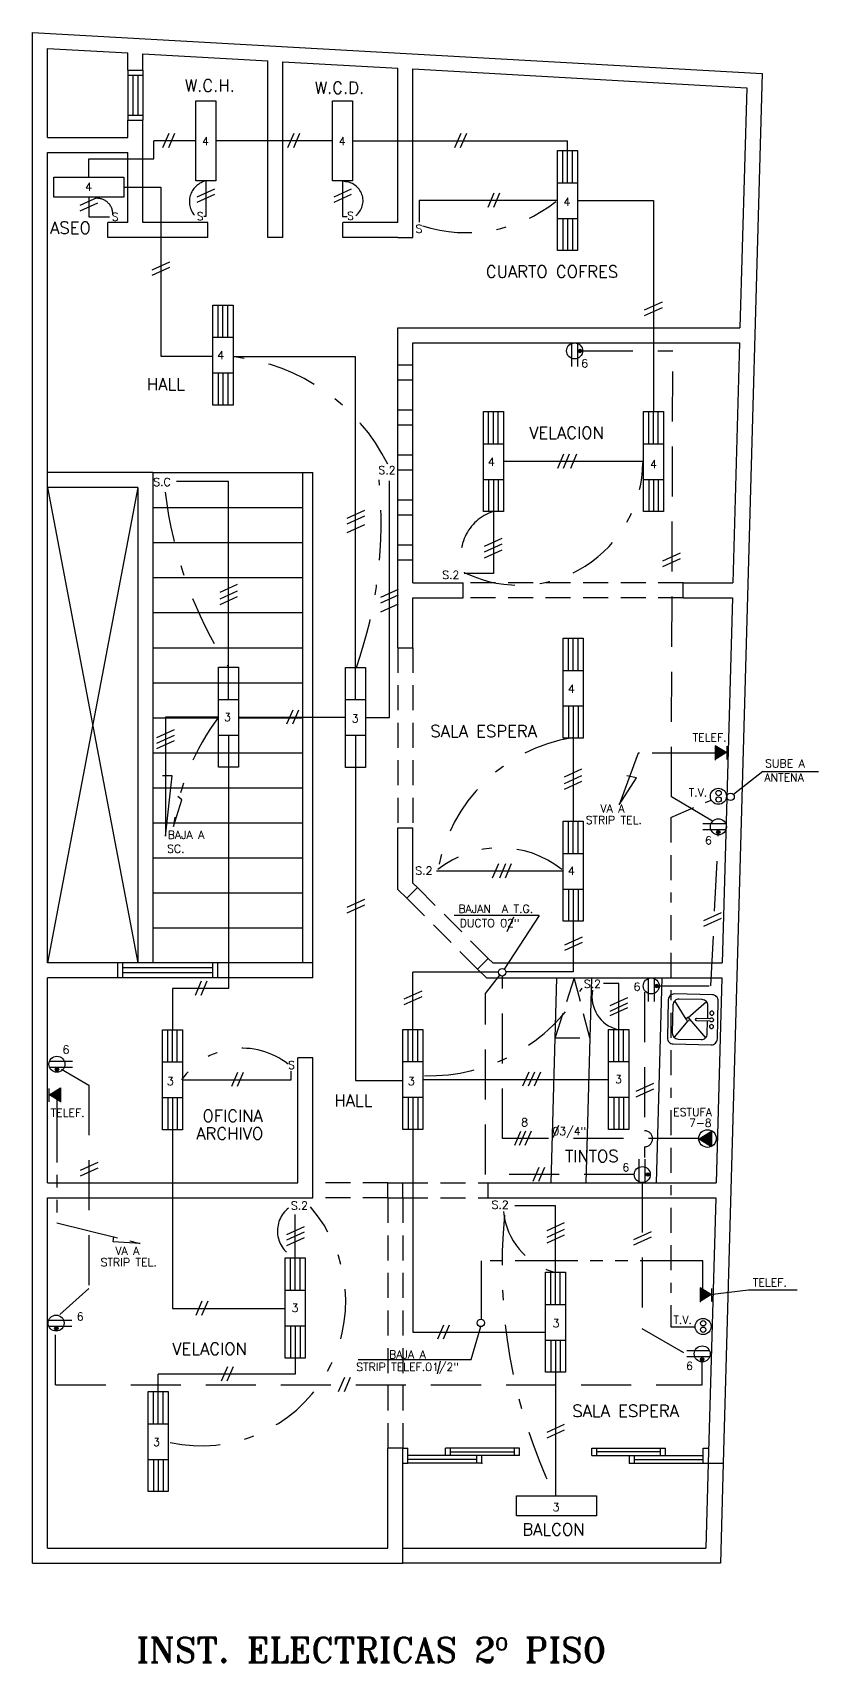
# Model space of a CAD drawing. Extents: x -54.8 to -23.8, y -46.1 to -27.7.
# Drawn here: x -43.53 to -35.68, y -44.65 to -28.36 of the extents above; entities that cross this region are included whole.
import ezdxf
from ezdxf.enums import TextEntityAlignment as Align

# ---------------------------------------------------------------- set-up
doc = ezdxf.new("R2010")
doc.units = 0
doc.header["$MEASUREMENT"] = 0
for name, pattern in [('BORDER2', [0.875, 0.25, -0.125, 0.25, -0.125, 0, -0.125]), ('DASHDOT', [1, 0.5, -0.25, 0, -0.25]), ('DASHED', [0.75, 0.5, -0.25]), ('HIDDEN', [0.375, 0.25, -0.125]), ('PHANTOM2', [1.25, 0.625, -0.125, 0.125, -0.125, 0.125, -0.125])]:
    doc.linetypes.add(name, pattern=pattern)
doc.layers.get('0').update_dxf_attribs({"linetype": 'CONTINUOUS'})
for name, color, linetype in [('APARATOS-SANITARIOS', 1, 'CONTINUOUS'), ('CABLES', 2, 'CONTINUOUS'), ('COMANDO-SUICHE', 21, 'DASHDOT'), ('ELEMENTOS-ELEC', 2, 'CONTINUOUS'), ('PLANTA-ARQUITECTONICA', 1, 'CONTINUOUS'), ('TEXTO', 2, 'CONTINUOUS'), ('TITULOS', 3, 'CONTINUOUS'), ('TUBERIA', 30, 'CONTINUOUS'), ('TUBERIA-PISO', 4, 'DASHED'), ('TUBERIA-TELEF', 21, 'PHANTOM2'), ('TUBERIA-TV', 21, 'BORDER2')]:
    doc.layers.add(name, color=color, linetype=linetype)
doc.styles.add('ROMANS', font='romans.shx', dxfattribs={"height": 0.08})
doc.styles.add('ROMANT', font='romant.shx', dxfattribs={"height": 0.15})

# ---------------------------------------------------------------- blocks, each defined once
blk = doc.blocks.new('TUTOR61')
for p, q in [((0, -0.284), (-0.182, -0.119)), ((-0.013, -0.079), (-0.013, -0.209)), ((0.016, -0.3), (0.182, -0.119)), ((-0.016, -0.3), (-0.182, -0.434)), ((0, -0.317), (0.182, -0.434))]:
    blk.add_line(p, q)
blk.add_lwpolyline([(-0.19, 0), (0.19, 0, -0.414214), (0.25, -0.06), (0.25, -0.44, -0.414214), (0.19, -0.5), (-0.19, -0.5, -0.414214), (-0.25, -0.44), (-0.25, -0.06, -0.414214)], format="xyb", close=True)
for points in [[(0.013, -0.102), (0.14, -0.102, -0.414214), (0.2, -0.162), (0.2, -0.392, -0.414214), (0.14, -0.452), (-0.14, -0.452, -0.414214), (-0.2, -0.392), (-0.2, -0.162, -0.414214), (-0.14, -0.102)], [(-0.14, -0.102), (-0.013, -0.102, -0.414214)]]:
    blk.add_lwpolyline(points, format="xyb")
blk.add_lwpolyline([(0.013, -0.209), (0.013, -0.079)])
for centre, radius in [((-0.067, -0.062), 0.0203), ((0.067, -0.062), 0.0203), ((0, -0.3), 0.0163)]:
    blk.add_circle(centre, radius)
for centre, radius, start, end in [((0, -0.063), 0.0203, 309.4618, 230.5382), ((0, -0.209), 0.0129, 180, 0)]:
    blk.add_arc(centre, radius, start, end)

msp = doc.modelspace()

# ---------------------------------------------------------------- hatches: boundary and pattern name
at = {"layer": 'ELEMENTOS-ELEC'}
for points in [[(-38.075, -31.538, 1), (-38.04, -31.538, 1)], [(-36.592, -35.556), (-36.708, -35.484), (-36.708, -35.628)], [(-36.695, -36.349, 1), (-36.66, -36.349, 1)], [(-37.31, -37.887, 1), (-37.275, -37.887, 1)], [(-43.301, -38.722, 1), (-43.266, -38.722, 1)], [(-43.364, -38.977), (-43.249, -38.905), (-43.249, -39.049)], [(-36.746, -39.332), (-36.873, -39.411), (-36.746, -39.49)], [(-37.364, -39.77, 1.000001), (-37.399, -39.77, 1.000001)], [(-36.744, -40.975), (-36.859, -40.903), (-36.859, -41.047)], [(-43.308, -41.311, 1), (-43.273, -41.311, 1)], [(-36.856, -41.618, 1), (-36.821, -41.618, 1)]]:
    msp.add_hatch(color=256, dxfattribs=at).paths.add_polyline_path(points)

# ---------------------------------------------------------------- linework, layer by layer
at = {"layer": 'CABLES'}
for p, q in [((-42.167, -29.364), (-42.228, -29.506)), ((-42.11, -29.364), (-42.171, -29.506)), ((-40.918, -29.364), (-40.979, -29.506)), ((-40.861, -29.364), (-40.922, -29.506)), ((-39.25, -29.364), (-39.311, -29.506)), ((-39.193, -29.364), (-39.254, -29.506)), ((-41.709, -29.92), (-41.885, -30)), ((-41.709, -29.975), (-41.885, -30.055)), ((-40.343, -29.92), (-40.519, -30)), ((-40.343, -29.975), (-40.519, -30.055)), ((-38.918, -29.962), (-38.979, -30.104)), ((-38.861, -29.962), (-38.922, -30.104)), ((-42.878, -30.003), (-43.055, -30.083)), ((-42.878, -30.059), (-43.055, -30.139)), ((-42.159, -30.649), (-42.336, -30.729)), ((-42.159, -30.705), (-42.336, -30.785)), ((-37.239, -31.051), (-37.416, -31.131)), ((-37.239, -31.107), (-37.416, -31.187)), ((-38.223, -32.571), (-38.284, -32.713)), ((-38.166, -32.571), (-38.227, -32.713)), ((-38.093, -32.571), (-38.154, -32.713)), ((-40.212, -33.132), (-40.388, -33.212)), ((-40.212, -33.188), (-40.388, -33.268)), ((-40.212, -33.276), (-40.388, -33.356)), ((-38.84, -33.414), (-39.016, -33.494)), ((-38.84, -33.47), (-39.016, -33.55)), ((-38.84, -33.529), (-39.016, -33.609)), ((-37.059, -33.559), (-37.235, -33.639)), ((-37.059, -33.615), (-37.235, -33.695)), ((-41.482, -33.871), (-41.658, -33.951)), ((-41.482, -33.94), (-41.658, -34.02)), ((-41.482, -33.996), (-41.658, -34.076)), ((-39.875, -33.923), (-40.051, -34.003)), ((-39.875, -33.979), (-40.051, -34.059)), ((-39.875, -34.068), (-40.051, -34.148)), ((-40.928, -35.128), (-40.989, -35.27)), ((-40.871, -35.128), (-40.932, -35.27)), ((-42.112, -35.326), (-42.288, -35.406)), ((-42.112, -35.381), (-42.288, -35.462)), ((-42.112, -35.434), (-42.288, -35.514)), ((-38.042, -35.719), (-38.218, -35.799)), ((-38.042, -35.785), (-38.218, -35.866)), ((-38.042, -35.841), (-38.218, -35.921)), ((-38.874, -36.666), (-38.935, -36.808)), ((-38.804, -36.666), (-38.864, -36.808)), ((-38.746, -36.666), (-38.807, -36.808)), ((-40.212, -37.021), (-40.388, -37.101)), ((-40.212, -37.077), (-40.388, -37.157)), ((-36.649, -37.154), (-36.825, -37.234)), ((-36.649, -37.21), (-36.825, -37.29)), ((-38.038, -37.397), (-38.214, -37.477)), ((-38.038, -37.452), (-38.214, -37.532)), ((-41.842, -37.839), (-41.903, -37.981)), ((-41.785, -37.839), (-41.846, -37.981)), ((-39.64, -37.939), (-39.817, -38.019)), ((-39.64, -37.994), (-39.817, -38.074)), ((-37.584, -38.004), (-37.76, -38.084)), ((-37.584, -38.059), (-37.76, -38.14)), ((-37.584, -38.106), (-37.76, -38.186)), ((-41.48, -38.75), (-41.541, -38.892)), ((-41.423, -38.75), (-41.483, -38.892)), ((-38.571, -38.747), (-38.632, -38.889)), ((-38.514, -38.747), (-38.575, -38.889)), ((-38.454, -38.747), (-38.515, -38.889)), ((-37.324, -38.862), (-37.501, -38.942)), ((-37.324, -38.918), (-37.501, -38.998)), ((-38.652, -39.34), (-38.713, -39.482)), ((-38.604, -39.338), (-38.665, -39.48)), ((-38.547, -39.338), (-38.608, -39.48)), ((-42.877, -39.651), (-43.053, -39.731)), ((-42.877, -39.707), (-43.053, -39.787)), ((-38.47, -39.699), (-38.531, -39.841)), ((-38.413, -39.699), (-38.473, -39.841)), ((-40.815, -40.292), (-40.992, -40.372)), ((-40.815, -40.348), (-40.992, -40.428)), ((-40.815, -40.405), (-40.992, -40.485)), ((-38.215, -40.254), (-38.391, -40.334)), ((-38.215, -40.32), (-38.391, -40.4)), ((-38.215, -40.376), (-38.391, -40.456)), ((-37.348, -40.342), (-37.525, -40.423)), ((-37.348, -40.398), (-37.525, -40.478)), ((-41.836, -41.037), (-41.896, -41.179)), ((-41.778, -41.037), (-41.839, -41.179)), ((-39.422, -41.275), (-39.483, -41.418)), ((-39.365, -41.275), (-39.425, -41.418)), ((-41.581, -41.693), (-41.642, -41.835)), ((-41.524, -41.693), (-41.585, -41.835)), ((-40.412, -41.799), (-40.473, -41.942)), ((-40.355, -41.799), (-40.415, -41.942)), ((-38.215, -42.269), (-38.391, -42.349)), ((-38.215, -42.325), (-38.391, -42.405))]:
    msp.add_line(p, q, dxfattribs=at)
at = {"layer": 'COMANDO-SUICHE'}
for p, q in [((-42.036, -36.024), (-42.076, -35.991)), ((-42.121, -36.29), (-42.036, -36.024))]:
    msp.add_line(p, q, dxfattribs=at)
for centre, radius, start, end in [((-41.751, -30.044), 0.21, 105.3413, 220.9723), ((-40.417, -30.036), 0.191, 308.562, 89.9483), ((-42.884, -30.171), 0.159, 357.5222, 94.9941), ((-39.193, -28.917), 1.438, 252.1663, 308.479), ((-41.737, -33.554), 1.969, 26.667, 83.3889), ((-38.668, -32.641), 1.238, 244.9392, 359.4898), ((-44.401, -33.253), 4.356, 340.5795, 5.6112), ((-38.157, -32.475), 4.073, 186.704, 213.0906), ((-38.784, -33.585), 0.464, 108.3265, 202.4338), ((-39.808, -36.607), 2.334, 142.9194, 172.2158), ((-37.872, -37.016), 1.633, 99.2799, 169.6092), ((-38.858, -37.504), 0.998, 51.6321, 128.3679), ((-39.567, -37.012), 1.772, 268.5451, 329.6628), ((-37.602, -37.993), 0.337, 168.9475, 256.333), ((-41.433, -39.246), 0.738, 51.5891, 145.1623), ((-41.843, -41.038), 1.444, 257.6765, 40.9099), ((-40.786, -40.336), 0.295, 128.6276, 245.1311), ((-33.601, -40.694), 5.237, 174.3326, 205.5954), ((-38.126, -40.072), 0.7, 185.6274, 253.3053)]:
    msp.add_arc(centre, radius, start, end, dxfattribs=at)
at = {"layer": 'ELEMENTOS-ELEC'}
for p, q in [((-38.23, -29.857), (-38.23, -29.535)), ((-38.183, -29.857), (-38.183, -29.535)), ((-38.134, -29.857), (-38.134, -29.535)), ((-38.283, -29.857), (-38.083, -29.857)), ((-38.283, -30.213), (-38.083, -30.213)), ((-38.23, -30.213), (-38.23, -30.535)), ((-38.183, -30.213), (-38.183, -30.535)), ((-38.134, -30.213), (-38.134, -30.535)), ((-41.672, -31.401), (-41.672, -31.079)), ((-41.625, -31.401), (-41.625, -31.079)), ((-41.576, -31.401), (-41.576, -31.079)), ((-41.725, -31.401), (-41.525, -31.401)), ((-38.142, -31.462), (-38.142, -31.692)), ((-38.083, -31.462), (-38.083, -31.692)), ((-41.725, -31.757), (-41.525, -31.757)), ((-41.672, -31.757), (-41.672, -32.079)), ((-41.625, -31.757), (-41.625, -32.079)), ((-41.576, -31.757), (-41.576, -32.079)), ((-38.971, -32.465), (-38.971, -32.144)), ((-38.924, -32.465), (-38.924, -32.144)), ((-38.876, -32.465), (-38.876, -32.144)), ((-37.371, -32.465), (-37.371, -32.144)), ((-37.324, -32.465), (-37.324, -32.144)), ((-37.276, -32.465), (-37.276, -32.144)), ((-39.024, -32.465), (-38.824, -32.465)), ((-37.424, -32.465), (-37.224, -32.465)), ((-39.024, -32.822), (-38.824, -32.822)), ((-38.971, -32.822), (-38.971, -33.144)), ((-38.924, -32.822), (-38.924, -33.144)), ((-38.876, -32.822), (-38.876, -33.144)), ((-37.424, -32.822), (-37.224, -32.822)), ((-37.371, -32.822), (-37.371, -33.144)), ((-37.324, -32.822), (-37.324, -33.144)), ((-37.276, -32.822), (-37.276, -33.144)), ((-38.173, -34.731), (-38.173, -34.409)), ((-38.126, -34.731), (-38.126, -34.409)), ((-38.078, -34.731), (-38.078, -34.409)), ((-41.57, -35.021), (-41.57, -34.699)), ((-40.3, -35.022), (-40.3, -34.701)), ((-38.226, -34.731), (-38.026, -34.731)), ((-41.67, -35.021), (-41.47, -35.021)), ((-40.4, -35.022), (-40.2, -35.022)), ((-38.226, -35.087), (-38.026, -35.087)), ((-38.173, -35.087), (-38.173, -35.409)), ((-38.126, -35.087), (-38.126, -35.409)), ((-38.078, -35.087), (-38.078, -35.409)), ((-41.67, -35.378), (-41.47, -35.378)), ((-41.57, -35.378), (-41.57, -35.699)), ((-40.4, -35.379), (-40.2, -35.379)), ((-40.3, -35.379), (-40.3, -35.701)), ((-36.708, -35.484), (-36.708, -35.628)), ((-36.592, -35.556), (-36.708, -35.484)), ((-38.173, -36.561), (-38.173, -36.239)), ((-38.126, -36.561), (-38.126, -36.239)), ((-38.078, -36.561), (-38.078, -36.239)), ((-36.602, -36.265), (-36.831, -36.265)), ((-36.602, -36.324), (-36.831, -36.324)), ((-38.226, -36.561), (-38.026, -36.561)), ((-38.226, -36.917), (-38.026, -36.917)), ((-38.173, -36.917), (-38.173, -37.239)), ((-38.126, -36.917), (-38.126, -37.239)), ((-38.078, -36.917), (-38.078, -37.239)), ((-37.377, -37.811), (-37.377, -38.041)), ((-37.318, -37.811), (-37.318, -38.041)), ((-42.177, -38.645), (-42.177, -38.323)), ((-42.13, -38.645), (-42.13, -38.323)), ((-42.082, -38.645), (-42.082, -38.323)), ((-39.776, -38.642), (-39.776, -38.32)), ((-39.729, -38.642), (-39.729, -38.32)), ((-39.68, -38.642), (-39.68, -38.32)), ((-37.719, -38.642), (-37.719, -38.32)), ((-37.672, -38.642), (-37.672, -38.32)), ((-37.623, -38.642), (-37.623, -38.32)), ((-43.359, -38.638), (-43.129, -38.638)), ((-43.359, -38.697), (-43.129, -38.697)), ((-42.23, -38.645), (-42.03, -38.645)), ((-39.829, -38.642), (-39.629, -38.642)), ((-37.772, -38.642), (-37.572, -38.642)), ((-43.364, -38.977), (-43.249, -38.905)), ((-43.249, -38.905), (-43.249, -39.049)), ((-42.23, -39.001), (-42.03, -39.001)), ((-42.177, -39.001), (-42.177, -39.323)), ((-42.13, -39.001), (-42.13, -39.323)), ((-42.082, -39.001), (-42.082, -39.323)), ((-39.829, -38.998), (-39.629, -38.998)), ((-39.776, -38.998), (-39.776, -39.32)), ((-39.729, -38.998), (-39.729, -39.32)), ((-39.68, -38.998), (-39.68, -39.32)), ((-37.772, -38.998), (-37.572, -38.998)), ((-37.719, -38.998), (-37.719, -39.32)), ((-37.672, -38.998), (-37.672, -39.32)), ((-37.623, -38.998), (-37.623, -39.32)), ((-36.873, -39.411), (-36.746, -39.49)), ((-36.746, -39.332), (-36.746, -39.49)), ((-37.466, -39.846), (-37.466, -39.616)), ((-37.407, -39.846), (-37.407, -39.616)), ((-40.951, -40.927), (-40.951, -40.605)), ((-40.904, -40.927), (-40.904, -40.605)), ((-40.855, -40.927), (-40.855, -40.605)), ((-38.35, -41.07), (-38.35, -40.748)), ((-38.303, -41.07), (-38.303, -40.748)), ((-38.255, -41.07), (-38.255, -40.748)), ((-41.004, -40.927), (-40.804, -40.927)), ((-36.859, -40.903), (-36.859, -41.047)), ((-36.744, -40.975), (-36.859, -40.903)), ((-38.403, -41.07), (-38.203, -41.07)), ((-43.366, -41.227), (-43.136, -41.227)), ((-43.366, -41.286), (-43.136, -41.286)), ((-41.004, -41.283), (-40.804, -41.283)), ((-40.951, -41.283), (-40.951, -41.605)), ((-40.904, -41.283), (-40.904, -41.605)), ((-40.855, -41.283), (-40.855, -41.605)), ((-38.403, -41.426), (-38.203, -41.426)), ((-38.35, -41.426), (-38.35, -41.748)), ((-38.303, -41.426), (-38.303, -41.748)), ((-38.255, -41.426), (-38.255, -41.748)), ((-36.763, -41.534), (-36.992, -41.534)), ((-39.456, -41.637), (-39.485, -41.762)), ((-36.763, -41.593), (-36.992, -41.593)), ((-42.32, -42.263), (-42.32, -41.941)), ((-42.273, -42.263), (-42.273, -41.941)), ((-42.224, -42.263), (-42.224, -41.941)), ((-42.373, -42.263), (-42.173, -42.263)), ((-42.373, -42.62), (-42.173, -42.62)), ((-42.32, -42.62), (-42.32, -42.941)), ((-42.273, -42.62), (-42.273, -42.941)), ((-42.224, -42.62), (-42.224, -42.941))]:
    msp.add_line(p, q, dxfattribs=at)
for points in [[(-41.897, -29.836), (-41.897, -29.036), (-41.697, -29.036), (-41.697, -29.836)], [(-40.531, -29.836), (-40.531, -29.036), (-40.331, -29.036), (-40.331, -29.836)], [(-38.283, -30.535), (-38.283, -29.535), (-38.083, -29.535), (-38.083, -30.535)], [(-43.316, -30), (-43.316, -29.8), (-42.616, -29.8), (-42.616, -30)], [(-41.725, -32.079), (-41.725, -31.079), (-41.525, -31.079), (-41.525, -32.079)], [(-39.024, -33.144), (-39.024, -32.144), (-38.824, -32.144), (-38.824, -33.144)], [(-37.424, -33.144), (-37.424, -32.144), (-37.224, -32.144), (-37.224, -33.144)], [(-38.226, -35.409), (-38.226, -34.409), (-38.026, -34.409), (-38.026, -35.409)], [(-41.67, -35.699), (-41.67, -34.699), (-41.47, -34.699), (-41.47, -35.699)], [(-40.4, -35.701), (-40.4, -34.701), (-40.2, -34.701), (-40.2, -35.701)], [(-38.226, -37.239), (-38.226, -36.239), (-38.026, -36.239), (-38.026, -37.239)], [(-42.23, -39.323), (-42.23, -38.323), (-42.03, -38.323), (-42.03, -39.323)], [(-39.829, -39.32), (-39.829, -38.32), (-39.629, -38.32), (-39.629, -39.32)], [(-37.772, -39.32), (-37.772, -38.32), (-37.572, -38.32), (-37.572, -39.32)], [(-41.004, -41.605), (-41.004, -40.605), (-40.804, -40.605), (-40.804, -41.605)], [(-38.403, -41.748), (-38.403, -40.748), (-38.203, -40.748), (-38.203, -41.748)], [(-42.373, -42.941), (-42.373, -41.941), (-42.173, -41.941), (-42.173, -42.941)], [(-38.692, -42.982), (-37.892, -42.982), (-37.892, -43.182), (-38.692, -43.182)]]:
    msp.add_lwpolyline(points, close=True, dxfattribs=at)
for centre, radius in [((-38.112, -31.537), 0.08), ((-38.058, -31.538), 0.0176), ((-36.676, -35.99), 0.08), ((-36.674, -35.957), 0.0268), ((-36.674, -36.022), 0.0268), ((-36.554, -35.995), 0.0374), ((-36.676, -36.295), 0.08), ((-36.677, -36.349), 0.0176), ((-38.836, -37.749), 0.0374), ((-37.347, -37.886), 0.08), ((-37.292, -37.887), 0.0176), ((-43.284, -38.668), 0.08), ((-43.283, -38.722), 0.0176), ((-36.785, -39.411), 0.088), ((-37.436, -39.771), 0.08), ((-37.382, -39.77), 0.0176), ((-43.292, -41.256), 0.08), ((-39.049, -41.254), 0.0374), ((-36.829, -41.29), 0.08), ((-43.29, -41.311), 0.0176), ((-36.828, -41.258), 0.0268), ((-36.828, -41.322), 0.0268), ((-36.837, -41.564), 0.08), ((-36.838, -41.618), 0.0176)]:
    msp.add_circle(centre, radius, dxfattribs=at)
at = {"layer": 'PLANTA-ARQUITECTONICA'}
for p, q in [((-43.527, -43.655), (-43.527, -28.355)), ((-43.527, -28.355), (-36.238, -28.765)), ((-43.377, -29.405), (-43.377, -28.514)), ((-43.377, -28.514), (-42.577, -28.559)), ((-42.577, -28.732), (-42.577, -28.559)), ((-42.427, -28.732), (-42.427, -28.567)), ((-42.427, -28.567), (-41.177, -28.638)), ((-41.177, -30.405), (-41.177, -28.638)), ((-41.027, -30.405), (-41.027, -28.646)), ((-41.027, -28.646), (-39.877, -28.711)), ((-42.577, -28.732), (-42.577, -29.232)), ((-42.577, -28.732), (-42.427, -28.732)), ((-42.577, -28.782), (-42.427, -28.782)), ((-42.527, -28.782), (-42.527, -29.182)), ((-42.477, -28.782), (-42.477, -29.182)), ((-42.427, -28.732), (-42.427, -29.232)), ((-39.877, -30.255), (-39.877, -28.711)), ((-39.727, -28.719), (-36.392, -28.907)), ((-39.727, -30.405), (-39.727, -28.719)), ((-36.238, -28.765), (-36.627, -42.655)), ((-36.392, -28.907), (-36.46, -31.305)), ((-42.577, -29.182), (-42.427, -29.182)), ((-42.577, -29.232), (-42.427, -29.232)), ((-42.577, -29.405), (-42.577, -29.232)), ((-42.427, -30.255), (-42.427, -29.232)), ((-43.377, -29.405), (-42.577, -29.405)), ((-43.377, -37.655), (-43.377, -29.555)), ((-43.377, -29.555), (-42.577, -29.555)), ((-42.577, -30.255), (-42.577, -29.555)), ((-42.577, -30.255), (-42.777, -30.255)), ((-42.777, -30.405), (-42.777, -30.255)), ((-41.777, -30.255), (-42.427, -30.255)), ((-41.777, -30.405), (-41.777, -30.255)), ((-39.877, -30.255), (-40.427, -30.255)), ((-40.427, -30.405), (-40.427, -30.255)), ((-41.777, -30.405), (-42.777, -30.405)), ((-41.027, -30.405), (-41.177, -30.405)), ((-39.877, -30.405), (-40.427, -30.405)), ((-39.877, -30.405), (-39.727, -30.405)), ((-39.877, -34.505), (-39.877, -31.305)), ((-39.877, -31.305), (-36.46, -31.305)), ((-39.727, -33.855), (-39.727, -31.455)), ((-39.727, -31.455), (-36.464, -31.455)), ((-36.464, -31.455), (-36.531, -33.855)), ((-42.327, -32.754), (-43.377, -32.754)), ((-42.477, -32.904), (-43.377, -32.904)), ((-42.477, -32.904), (-42.477, -37.655)), ((-42.327, -32.754), (-42.327, -37.655)), ((-42.327, -32.754), (-40.827, -32.754)), ((-40.827, -37.655), (-40.827, -32.754)), ((-40.827, -32.754), (-40.727, -32.754)), ((-40.727, -37.655), (-40.727, -32.754)), ((-42.327, -33.104), (-40.827, -33.104)), ((-42.327, -33.454), (-40.827, -33.454)), ((-42.327, -33.804), (-40.827, -33.804)), ((-39.727, -33.855), (-39.227, -33.855)), ((-39.227, -34.005), (-39.227, -33.855)), ((-37.027, -34.005), (-37.027, -33.855)), ((-37.027, -33.855), (-36.531, -33.855)), ((-39.727, -34.505), (-39.727, -34.005)), ((-39.727, -34.005), (-39.227, -34.005)), ((-37.027, -34.005), (-36.535, -34.005)), ((-36.535, -34.005), (-36.637, -37.655)), ((-42.327, -34.154), (-40.827, -34.154)), ((-42.327, -34.504), (-40.827, -34.504)), ((-39.877, -34.505), (-39.727, -34.505)), ((-42.327, -34.854), (-40.827, -34.854)), ((-42.327, -35.204), (-41.67, -35.204)), ((-41.47, -35.204), (-40.827, -35.204)), ((-42.327, -35.554), (-40.827, -35.554)), ((-42.327, -35.904), (-40.827, -35.904)), ((-42.327, -36.254), (-40.827, -36.254)), ((-39.877, -36.921), (-39.877, -36.305)), ((-39.877, -36.305), (-39.727, -36.305)), ((-39.727, -36.858), (-39.727, -36.305)), ((-42.327, -36.604), (-40.827, -36.604)), ((-42.327, -36.954), (-40.827, -36.954)), ((-39.788, -37.009), (-39.877, -36.921)), ((-39.788, -37.009), (-39.682, -36.903)), ((-39.682, -36.903), (-39.727, -36.858)), ((-42.327, -37.304), (-40.827, -37.304)), ((-39.081, -37.717), (-38.975, -37.61)), ((-38.93, -37.655), (-38.975, -37.61)), ((-42.677, -37.655), (-43.377, -37.655)), ((-42.677, -37.805), (-42.677, -37.655)), ((-41.677, -37.655), (-42.677, -37.655)), ((-42.627, -37.805), (-42.627, -37.655)), ((-41.727, -37.705), (-42.627, -37.705)), ((-41.727, -37.755), (-42.627, -37.755)), ((-41.727, -37.805), (-41.727, -37.655)), ((-40.727, -37.655), (-41.677, -37.655)), ((-41.677, -37.805), (-41.677, -37.655)), ((-40.727, -37.805), (-40.727, -37.655)), ((-38.992, -37.805), (-39.081, -37.717)), ((-38.93, -37.655), (-36.637, -37.655)), ((-43.377, -39.855), (-43.377, -37.805)), ((-42.677, -37.805), (-43.377, -37.805)), ((-41.677, -37.805), (-42.677, -37.805)), ((-40.727, -37.805), (-41.677, -37.805)), ((-38.992, -37.805), (-36.641, -37.805)), ((-38.292, -37.805), (-38.349, -39.855)), ((-37.942, -37.805), (-37.999, -39.855)), ((-37.242, -37.805), (-37.299, -39.855)), ((-36.641, -37.805), (-36.699, -39.855)), ((-40.877, -39.855), (-40.877, -38.605)), ((-40.727, -38.605), (-40.877, -38.605)), ((-40.727, -40.005), (-40.727, -38.605)), ((-43.377, -39.855), (-40.877, -39.855)), ((-39.977, -39.855), (-39.827, -39.855)), ((-39.977, -40.005), (-39.977, -39.855)), ((-39.827, -40.005), (-39.827, -39.855)), ((-38.977, -39.855), (-36.699, -39.855)), ((-38.977, -40.005), (-38.977, -39.855)), ((-43.377, -43.505), (-43.377, -40.005)), ((-43.377, -40.005), (-40.727, -40.005)), ((-39.977, -40.005), (-39.827, -40.005)), ((-38.977, -40.005), (-36.703, -40.005)), ((-36.703, -40.005), (-36.777, -42.655)), ((-39.977, -43.505), (-39.977, -42.505)), ((-39.827, -42.505), (-39.977, -42.505)), ((-39.827, -43.655), (-39.827, -42.505)), ((-39.827, -42.505), (-39.777, -42.505)), ((-39.777, -42.655), (-39.777, -42.505)), ((-38.663, -42.505), (-39.401, -42.505)), ((-39.401, -42.58), (-39.401, -42.505)), ((-39.351, -42.58), (-39.351, -42.505)), ((-38.713, -42.58), (-38.713, -42.505)), ((-38.663, -42.58), (-38.663, -42.505)), ((-37.941, -42.505), (-37.203, -42.505)), ((-37.941, -42.58), (-37.941, -42.505)), ((-37.891, -42.58), (-37.891, -42.505)), ((-37.253, -42.58), (-37.253, -42.505)), ((-37.203, -42.58), (-37.203, -42.505)), ((-36.827, -42.655), (-36.827, -42.505)), ((-36.827, -42.505), (-36.773, -42.505)), ((-39.827, -42.655), (-39.777, -42.655)), ((-38.663, -42.58), (-39.777, -42.58)), ((-39.089, -42.618), (-39.777, -42.618)), ((-39.039, -42.655), (-39.777, -42.655)), ((-39.351, -42.543), (-38.713, -42.543)), ((-39.089, -42.655), (-39.089, -42.58)), ((-39.039, -42.655), (-39.039, -42.58)), ((-37.941, -42.58), (-36.827, -42.58)), ((-37.253, -42.543), (-37.891, -42.543)), ((-37.565, -42.655), (-37.565, -42.58)), ((-37.565, -42.655), (-36.827, -42.655)), ((-37.515, -42.655), (-37.515, -42.58)), ((-37.515, -42.618), (-36.827, -42.618)), ((-36.827, -42.655), (-36.777, -42.655)), ((-36.777, -42.655), (-36.801, -43.505)), ((-36.777, -42.655), (-36.627, -42.655)), ((-36.627, -42.655), (-36.655, -43.655)), ((-43.527, -43.655), (-39.827, -43.655)), ((-43.377, -43.505), (-39.977, -43.505)), ((-39.827, -43.505), (-36.801, -43.505)), ((-36.655, -43.655), (-39.827, -43.655))]:
    msp.add_line(p, q, dxfattribs=at)
at = {"layer": 'PLANTA-ARQUITECTONICA', "linetype": 'HIDDEN'}
for p, q in [((-39.727, -31.68), (-39.877, -31.68)), ((-39.727, -31.83), (-39.877, -31.83)), ((-39.727, -32.13), (-39.877, -32.13)), ((-39.727, -32.28), (-39.877, -32.28)), ((-39.727, -32.58), (-39.877, -32.58)), ((-39.727, -32.73), (-39.877, -32.73)), ((-39.727, -33.03), (-39.877, -33.03)), ((-39.727, -33.18), (-39.877, -33.18)), ((-39.727, -33.48), (-39.877, -33.48)), ((-39.727, -33.63), (-39.877, -33.63)), ((-37.027, -33.855), (-39.227, -33.855)), ((-37.027, -34.005), (-39.227, -34.005)), ((-39.877, -34.505), (-39.877, -36.305)), ((-39.727, -34.505), (-39.727, -36.305)), ((-39.682, -36.903), (-38.975, -37.61)), ((-39.788, -37.009), (-39.081, -37.717)), ((-38.115, -37.805), (-38.309, -38.405)), ((-37.959, -38.405), (-38.115, -37.805)), ((-38.309, -38.405), (-37.959, -38.405)), ((-39.977, -39.855), (-40.727, -39.855)), ((-39.827, -39.855), (-38.977, -39.855)), ((-39.977, -40.005), (-40.727, -40.005)), ((-39.977, -40.005), (-39.977, -42.505)), ((-39.827, -40.005), (-39.827, -42.505)), ((-39.827, -40.005), (-38.977, -40.005))]:
    msp.add_line(p, q, dxfattribs=at)
at = {"layer": 'PLANTA-ARQUITECTONICA', "color": 6}
for p, q in [((-42.477, -32.904), (-43.377, -37.655)), ((-43.377, -32.904), (-42.477, -37.655))]:
    msp.add_line(p, q, dxfattribs=at)
at = {"layer": 'PLANTA-ARQUITECTONICA'}
for p in [(-39.039, -42.655), (-37.565, -42.655), (-37.565, -42.655)]:
    msp.add_point(p, dxfattribs=at)
at = {"layer": 'TEXTO', "color": 212}
for q in [(-36.524, -35.972), (-35.677, -35.742)]:
    msp.add_line((-36.232, -35.742), q, dxfattribs=at)
at = {"layer": 'TEXTO', "color": 6}
for p, q in [((-38.466, -37.183), (-39.316, -37.183)), ((-38.466, -37.183), (-38.815, -37.717)), ((-36.376, -40.927), (-36.787, -40.978)), ((-35.889, -40.927), (-36.376, -40.927)), ((-39.145, -41.619), (-39.049, -41.291)), ((-40.276, -41.619), (-39.145, -41.619))]:
    msp.add_line(p, q, dxfattribs=at)
at = {"layer": 'TEXTO'}
for p, q in [((-38.723, -37.197), (-38.789, -37.345)), ((-38.272, -39.281), (-38.33, -39.405))]:
    msp.add_line(p, q, dxfattribs=at)
at = {"layer": 'TUBERIA'}
for p, q in [((-42.315, -29.618), (-42.315, -29.436)), ((-41.897, -29.436), (-42.315, -29.436)), ((-40.531, -29.436), (-41.697, -29.436)), ((-40.331, -29.436), (-38.183, -29.436)), ((-38.183, -29.535), (-38.183, -29.436)), ((-42.966, -29.618), (-42.315, -29.618)), ((-42.966, -29.8), (-42.966, -29.618)), ((-42.616, -29.9), (-42.247, -29.9)), ((-42.247, -29.9), (-42.247, -31.59)), ((-41.797, -29.836), (-41.797, -30.194)), ((-40.431, -29.836), (-40.431, -30.195)), ((-42.966, -30), (-42.966, -30.198)), ((-38.283, -30.035), (-39.664, -30.035)), ((-39.664, -30.035), (-39.664, -30.25)), ((-38.083, -30.035), (-37.324, -30.035)), ((-37.324, -30.035), (-37.324, -32.144)), ((-42.966, -30.198), (-42.76, -30.198)), ((-41.797, -30.194), (-41.817, -30.194)), ((-40.431, -30.195), (-40.386, -30.195)), ((-42.247, -31.59), (-41.725, -31.59)), ((-40.3, -31.598), (-41.525, -31.598)), ((-40.3, -34.701), (-40.3, -31.598)), ((-37.424, -32.644), (-38.824, -32.644)), ((-41.57, -32.844), (-42.089, -32.844)), ((-41.57, -34.699), (-41.57, -32.844)), ((-39.963, -35.201), (-39.963, -32.837)), ((-38.924, -33.144), (-38.924, -33.762)), ((-38.924, -33.762), (-39.214, -33.762)), ((-42.2, -35.199), (-42.2, -36.388)), ((-41.67, -35.199), (-42.2, -35.199)), ((-40.4, -35.201), (-41.47, -35.201)), ((-40.2, -35.201), (-39.963, -35.201)), ((-38.126, -35.409), (-38.126, -36.239)), ((-36.592, -35.49), (-36.592, -35.622)), ((-42.132, -35.784), (-42.229, -35.784)), ((-42.2, -36.388), (-42.132, -35.784)), ((-41.57, -35.699), (-41.57, -37.911)), ((-40.3, -35.701), (-40.3, -38.832)), ((-38.226, -36.739), (-39.492, -36.739)), ((-38.126, -37.239), (-38.126, -37.745)), ((-38.873, -37.749), (-39.729, -37.749)), ((-39.729, -38.32), (-39.729, -37.749)), ((-38.126, -37.745), (-38.799, -37.745)), ((-42.128, -37.911), (-42.13, -38.323)), ((-41.57, -37.911), (-42.128, -37.911)), ((-37.672, -37.862), (-37.823, -37.862)), ((-37.672, -38.32), (-37.672, -37.862)), ((-40.943, -38.823), (-40.943, -38.739)), ((-43.364, -38.911), (-43.364, -39.043)), ((-42.03, -38.823), (-40.943, -38.823)), ((-40.3, -38.832), (-39.829, -38.832)), ((-39.629, -38.82), (-37.772, -38.82)), ((-42.13, -39.323), (-42.13, -41.11)), ((-39.729, -39.32), (-39.729, -41.348)), ((-40.904, -40.605), (-40.904, -40.171)), ((-38.303, -40.084), (-38.71, -40.084)), ((-38.303, -40.748), (-38.303, -40.084)), ((-36.744, -40.909), (-36.744, -41.041)), ((-42.13, -41.11), (-41.004, -41.11)), ((-39.729, -41.348), (-38.403, -41.348)), ((-40.904, -41.605), (-40.904, -41.766)), ((-42.273, -41.941), (-42.273, -41.766)), ((-40.904, -41.766), (-42.273, -41.766)), ((-38.303, -41.748), (-38.303, -42.982))]:
    msp.add_line(p, q, dxfattribs=at)
at = {"layer": 'TUBERIA-PISO'}
for p, q in [((-38.032, -31.537), (-37.131, -31.537)), ((-37.145, -35.994), (-37.131, -31.537)), ((-36.735, -36.237), (-37.145, -35.994)), ((-36.751, -37.886), (-36.676, -36.375)), ((-39.004, -37.962), (-38.859, -37.778)), ((-38.834, -39.411), (-38.834, -37.786)), ((-37.413, -37.948), (-37.413, -39.334)), ((-37.267, -37.886), (-36.751, -37.886)), ((-39.004, -39.771), (-39.004, -37.962)), ((-43.24, -38.716), (-42.965, -38.878)), ((-42.965, -38.878), (-42.965, -40.911)), ((-36.873, -39.411), (-38.834, -39.411)), ((-37.413, -39.493), (-37.413, -39.6)), ((-37.516, -39.771), (-39.004, -39.771)), ((-37.436, -39.851), (-37.436, -41.312)), ((-42.965, -40.911), (-43.256, -41.169)), ((-43.297, -41.872), (-43.297, -41.356)), ((-37.021, -41.552), (-37.436, -41.312)), ((-36.837, -41.872), (-36.837, -41.643)), ((-43.297, -41.872), (-36.837, -41.872))]:
    msp.add_line(p, q, dxfattribs=at)
msp.add_arc((-37.413, -39.413), 0.0798, 270, 90, dxfattribs=at)
at = {"layer": 'TUBERIA-TELEF'}
for p, q in [((-37.478, -35.558), (-37.668, -36.075)), ((-36.713, -35.558), (-37.478, -35.558)), ((-37.668, -36.075), (-37.493, -35.804)), ((-37.493, -35.804), (-37.59, -35.784)), ((-43.284, -39.024), (-43.284, -40.253)), ((-43.284, -40.253), (-42.452, -40.461)), ((-42.722, -40.445), (-42.714, -40.39)), ((-42.452, -40.461), (-42.722, -40.445)), ((-36.831, -40.632), (-39.046, -40.632)), ((-39.046, -40.632), (-39.046, -41.217)), ((-36.831, -40.912), (-36.831, -40.632))]:
    msp.add_line(p, q, dxfattribs=at)
at = {"layer": 'TUBERIA-TV'}
for p, q in [((-37.15, -36.203), (-36.748, -36.028)), ((-37.15, -36.203), (-37.15, -41.292)), ((-37.15, -41.292), (-36.909, -41.292))]:
    msp.add_line(p, q, dxfattribs=at)

# ---------------------------------------------------------------- block references
at = {"layer": 'APARATOS-SANITARIOS', "xscale": -1, "rotation": 268.6433543592285}
msp.add_blockref('TUTOR61', (-36.681, -38.226), dxfattribs=at)

# ---------------------------------------------------------------- texts
at = {"layer": 'ELEMENTOS-ELEC', "style": 'ROMANS'}
for s, p in [('S', (-42.737, -30.236)), ('S', (-41.888, -30.231)), ('S', (-40.386, -30.226)), ('S', (-39.701, -30.356)), ('S.2', (-40.072, -32.769)), ('S.C', (-42.322, -32.888)), ('S.2', (-39.435, -33.817)), ('S.2', (-39.704, -36.773)), ('S.2', (-38.02, -37.905)), ('S', (-40.974, -38.716)), ('03/4"', (-38.334, -39.377)), ('S.2', (-40.947, -40.121)), ('S.2', (-38.942, -40.113))]:
    msp.add_text(s, height=0.08, dxfattribs=at).set_placement(p)
at = {"layer": 'TEXTO', "style": 'ROMANS'}
for s, height, p in [('W.C.H.', 0.12, (-42.006, -28.945)), ('W.C.D.', 0.12, (-40.709, -28.966)), ('4', 0.08, (-41.835, -29.481)), ('4', 0.08, (-40.468, -29.481)), ('4', 0.08, (-43.002, -29.936)), ('4', 0.08, (-38.223, -30.088)), ('ASEO', 0.12, (-43.352, -30.366)), ('CUARTO COFRES', 0.12, (-38.999, -30.805)), ('4', 0.08, (-41.682, -31.62)), ('6', 0.08, (-38.046, -31.702)), ('HALL', 0.12, (-42.385, -31.929)), ('VELACION', 0.12, (-38.566, -32.415)), ('4', 0.08, (-38.978, -32.686)), ('4', 0.08, (-37.358, -32.71)), ('4', 0.08, (-38.179, -34.957)), ('3', 0.08, (-41.614, -35.238)), ('3', 0.08, (-40.338, -35.252)), ('SALA ESPERA', 0.12, (-39.553, -35.399)), ('TELEF.', 0.08, (-36.933, -35.442)), ('SUBE A', 0.08, (-36.21, -35.701)), ('ANTENA', 0.08, (-36.216, -35.841)), ('T.V.', 0.08, (-36.972, -35.993)), ('VA A', 0.08, (-37.854, -36.153)), ('STRIP TEL.', 0.08, (-38.002, -36.267)), ('SC.', 0.08, (-42.184, -36.554)), ('BAJA A', 0.08, (-42.178, -36.415)), ('6', 0.08, (-36.81, -36.47)), ('4', 0.08, (-38.179, -36.774)), ('BAJAN  A T.G.', 0.08, (-39.274, -37.154)), ('DUCTO 02"', 0.08, (-39.26, -37.297)), ('6', 0.08, (-37.523, -37.933)), ('6', 0.08, (-43.228, -38.562)), ('3', 0.08, (-42.185, -38.877)), ('3', 0.08, (-39.778, -38.877)), ('3', 0.08, (-37.709, -38.859)), ('HALL', 0.12, (-40.513, -39.09)), ('TELEF.', 0.08, (-43.347, -39.194)), ('OFICINA ', 0.12, (-41.83, -39.244)), ('8', 0.08, (-38.646, -39.289)), ('ESTUFA', 0.08, (-37.128, -39.187)), ('7-8', 0.08, (-36.969, -39.294)), (' ARCHIVO', 0.12, (-41.974, -39.421)), ('TINTOS', 0.12, (-38.208, -39.646)), ('6', 0.08, (-37.634, -39.739)), ('VA A', 0.08, (-42.7, -40.575)), ('STRIP TEL.', 0.08, (-42.848, -40.688)), ('TELEF.', 0.08, (-36.331, -40.889)), ('6', 0.08, (-43.087, -41.23)), ('3', 0.08, (-40.94, -41.144)), ('3', 0.08, (-38.332, -41.297)), ('T.V.', 0.08, (-37.125, -41.263)), ('VELACION', 0.12, (-42.132, -41.572)), ('BAJA A ', 0.08, (-39.966, -41.61)), ('STRIP TELEF.01/2"', 0.08, (-40.294, -41.734)), ('6', 0.08, (-36.999, -41.724)), ('SALA ESPERA', 0.12, (-38.135, -42.194)), ('3', 0.08, (-42.323, -42.485)), ('3', 0.08, (-38.332, -43.135)), ('BALCON', 0.12, (-38.635, -43.378))]:
    msp.add_text(s, height=height, dxfattribs=at).set_placement(p)
at = {"layer": 'TITULOS', "style": 'ROMANT'}
msp.add_text('INST. ELECTRICAS 2º PISO', height=0.25, dxfattribs=at).set_placement((-40.143, -44.521), align=Align.MIDDLE)

doc.saveas('drawing.dxf')
